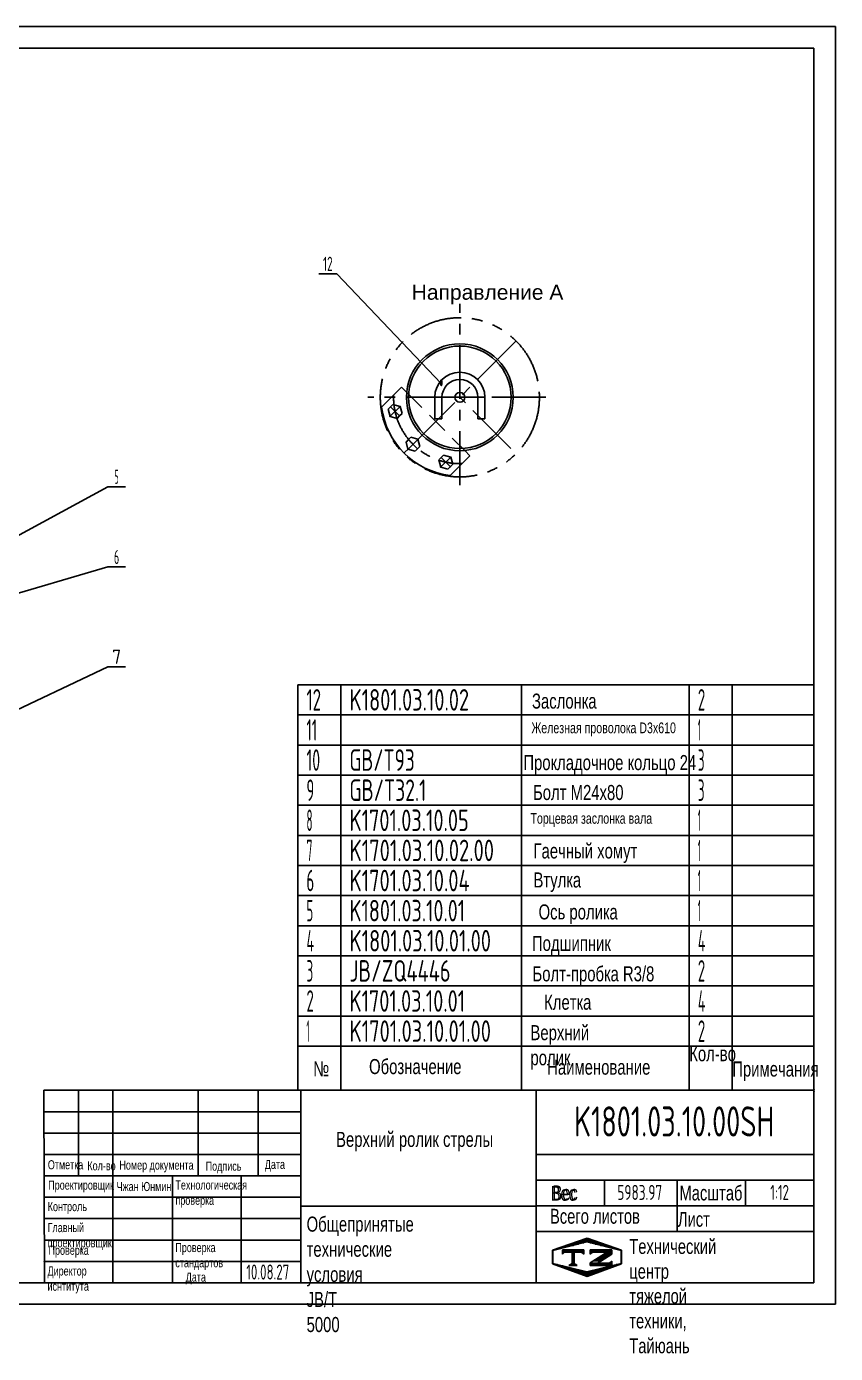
# Model space of a CAD drawing. Header units: millimetres. Extents: x -18 to 5040, y -137 to 3564.
# Drawn here: x 2783 to 5040, y -137 to 3564 of the extents above; entities that cross this region are included whole.
import ezdxf
from ezdxf.enums import TextEntityAlignment as Align

# ---------------------------------------------------------------- set-up
doc = ezdxf.new("R2010")
doc.units = ezdxf.units.MM
doc.header["$LTSCALE"] = 120
for name, pattern in [('F', [0.75, 0.5, -0.25]), ('G', [2, 1.25, -0.25, 0.25, -0.25]), ('K', [2.5, 1.25, -0.25, 0.25, -0.25, 0.25, -0.25])]:
    doc.linetypes.add(name, pattern=pattern)
for name, color, linetype in [('01', 7, 'Continuous'), ('02', 1, 'Continuous'), ('04', 2, 'F'), ('05', 4, 'G'), ('07', 6, 'K'), ('11', 3, 'Continuous'), ('THICK', 7, 'Continuous')]:
    doc.layers.add(name, color=color, linetype=linetype)
doc.styles.get("Standard").update_dxf_attribs({"font": 'isocp', "width": 0.707, "bigfont": 'intecad.shx'})

# ---------------------------------------------------------------- blocks, each defined once
blk = doc.blocks.new('*U22')
at = {"layer": '01'}
for points in [[(415, 292), (25, 292)], [(25, 292), (25, 5)], [(415, 5), (415, 292)], [(25, 5), (415, 5)]]:
    blk.add_lwpolyline(points, dxfattribs=at)
at = {"layer": '02'}
for points in [[(420, 297), (0, 297)], [(0, 297), (0, 0)], [(420, 0), (420, 297)], [(0, 0), (420, 0)]]:
    blk.add_lwpolyline(points, dxfattribs=at)
blk = doc.blocks.new('*U25')
at = {"layer": '01'}
for p, q in [((0, -84), (0, 0)), ((1440, -84), (1440, 0))]:
    blk.add_line(p, q, dxfattribs=at)
at = {"layer": '02'}
for p, q in [((0, 0), (120, 0)), ((120, -84), (120, 0)), ((120, 0), (624, 0)), ((624, -84), (624, 0)), ((624, 0), (1092, 0)), ((1092, -84), (1092, 0)), ((1092, 0), (1212, 0)), ((1212, -84), (1212, 0)), ((1212, 0), (1440, 0))]:
    blk.add_line(p, q, dxfattribs=at)
blk = doc.blocks.new('*U26')
at = {"layer": '01'}
for p, q in [((0, -84), (0, 0)), ((1440, -84), (1440, 0))]:
    blk.add_line(p, q, dxfattribs=at)
at = {"layer": '02'}
for p, q in [((0, 0), (120, 0)), ((120, -84), (120, 0)), ((120, 0), (624, 0)), ((624, -84), (624, 0)), ((624, 0), (1092, 0)), ((1092, -84), (1092, 0)), ((1092, 0), (1212, 0)), ((1212, -84), (1212, 0)), ((1212, 0), (1440, 0))]:
    blk.add_line(p, q, dxfattribs=at)
blk = doc.blocks.new('*U27')
at = {"layer": '01'}
for p, q in [((0, -84), (0, 0)), ((1440, -84), (1440, 0))]:
    blk.add_line(p, q, dxfattribs=at)
at = {"layer": '02'}
for p, q in [((0, 0), (120, 0)), ((120, -84), (120, 0)), ((120, 0), (624, 0)), ((624, -84), (624, 0)), ((624, 0), (1092, 0)), ((1092, -84), (1092, 0)), ((1092, 0), (1212, 0)), ((1212, -84), (1212, 0)), ((1212, 0), (1440, 0))]:
    blk.add_line(p, q, dxfattribs=at)
blk = doc.blocks.new('*U28')
at = {"layer": '01'}
for p, q in [((0, -84), (0, 0)), ((1440, -84), (1440, 0))]:
    blk.add_line(p, q, dxfattribs=at)
at = {"layer": '02'}
for p, q in [((0, 0), (120, 0)), ((120, -84), (120, 0)), ((120, 0), (624, 0)), ((624, -84), (624, 0)), ((624, 0), (1092, 0)), ((1092, -84), (1092, 0)), ((1092, 0), (1212, 0)), ((1212, -84), (1212, 0)), ((1212, 0), (1440, 0))]:
    blk.add_line(p, q, dxfattribs=at)
blk = doc.blocks.new('*U29')
at = {"layer": '01'}
for p, q in [((0, -84), (0, 0)), ((1440, -84), (1440, 0))]:
    blk.add_line(p, q, dxfattribs=at)
at = {"layer": '02'}
for p, q in [((0, 0), (120, 0)), ((120, -84), (120, 0)), ((120, 0), (624, 0)), ((624, -84), (624, 0)), ((624, 0), (1092, 0)), ((1092, -84), (1092, 0)), ((1092, 0), (1212, 0)), ((1212, -84), (1212, 0)), ((1212, 0), (1440, 0))]:
    blk.add_line(p, q, dxfattribs=at)
blk = doc.blocks.new('*U30')
at = {"layer": '01'}
for p, q in [((0, -84), (0, 0)), ((1440, -84), (1440, 0))]:
    blk.add_line(p, q, dxfattribs=at)
at = {"layer": '02'}
for p, q in [((0, 0), (120, 0)), ((120, -84), (120, 0)), ((120, 0), (624, 0)), ((624, -84), (624, 0)), ((624, 0), (1092, 0)), ((1092, -84), (1092, 0)), ((1092, 0), (1212, 0)), ((1212, -84), (1212, 0)), ((1212, 0), (1440, 0))]:
    blk.add_line(p, q, dxfattribs=at)
blk = doc.blocks.new('*U31')
at = {"layer": '01'}
for p, q in [((0, -84), (0, 0)), ((1440, -84), (1440, 0))]:
    blk.add_line(p, q, dxfattribs=at)
at = {"layer": '02'}
for p, q in [((0, 0), (120, 0)), ((120, -84), (120, 0)), ((120, 0), (624, 0)), ((624, -84), (624, 0)), ((624, 0), (1092, 0)), ((1092, -84), (1092, 0)), ((1092, 0), (1212, 0)), ((1212, -84), (1212, 0)), ((1212, 0), (1440, 0))]:
    blk.add_line(p, q, dxfattribs=at)
blk = doc.blocks.new('*U32')
at = {"layer": '01'}
for p, q in [((0, -84), (0, 0)), ((1440, -84), (1440, 0))]:
    blk.add_line(p, q, dxfattribs=at)
at = {"layer": '02'}
for p, q in [((0, 0), (120, 0)), ((120, -84), (120, 0)), ((120, 0), (624, 0)), ((624, -84), (624, 0)), ((624, 0), (1092, 0)), ((1092, -84), (1092, 0)), ((1092, 0), (1212, 0)), ((1212, -84), (1212, 0)), ((1212, 0), (1440, 0))]:
    blk.add_line(p, q, dxfattribs=at)
blk = doc.blocks.new('*U33')
at = {"layer": '01'}
for p, q in [((0, -84), (0, 0)), ((1440, -84), (1440, 0))]:
    blk.add_line(p, q, dxfattribs=at)
at = {"layer": '02'}
for p, q in [((0, 0), (120, 0)), ((120, -84), (120, 0)), ((120, 0), (624, 0)), ((624, -84), (624, 0)), ((624, 0), (1092, 0)), ((1092, -84), (1092, 0)), ((1092, 0), (1212, 0)), ((1212, -84), (1212, 0)), ((1212, 0), (1440, 0))]:
    blk.add_line(p, q, dxfattribs=at)
blk = doc.blocks.new('*U34')
at = {"layer": '01'}
for p, q in [((0, -84), (0, 0)), ((1440, -84), (1440, 0))]:
    blk.add_line(p, q, dxfattribs=at)
at = {"layer": '02'}
for p, q in [((0, 0), (120, 0)), ((120, -84), (120, 0)), ((120, 0), (624, 0)), ((624, -84), (624, 0)), ((624, 0), (1092, 0)), ((1092, -84), (1092, 0)), ((1092, 0), (1212, 0)), ((1212, -84), (1212, 0)), ((1212, 0), (1440, 0))]:
    blk.add_line(p, q, dxfattribs=at)
blk = doc.blocks.new('*U35')
at = {"layer": '01'}
for p, q in [((0, -84), (0, 0)), ((1440, -84), (1440, 0))]:
    blk.add_line(p, q, dxfattribs=at)
at = {"layer": '02'}
for p, q in [((0, 0), (120, 0)), ((120, -84), (120, 0)), ((120, 0), (624, 0)), ((624, -84), (624, 0)), ((624, 0), (1092, 0)), ((1092, -84), (1092, 0)), ((1092, 0), (1212, 0)), ((1212, -84), (1212, 0)), ((1212, 0), (1440, 0))]:
    blk.add_line(p, q, dxfattribs=at)
blk = doc.blocks.new('*U36')
at = {"layer": '01'}
for p, q in [((0, -84), (0, 0)), ((0, 0), (120, 0)), ((120, 0), (624, 0)), ((624, 0), (1092, 0)), ((1092, 0), (1212, 0)), ((1212, 0), (1440, 0)), ((1440, -84), (1440, 0))]:
    blk.add_line(p, q, dxfattribs=at)
at = {"layer": '02'}
for p, q in [((120, -84), (120, 0)), ((624, -84), (624, 0)), ((1092, -84), (1092, 0)), ((1212, -84), (1212, 0))]:
    blk.add_line(p, q, dxfattribs=at)
blk = doc.blocks.new('*X40')
at = {"color": 0}
for p, q in [((127.06, 7.8), (132.06, 7.8)), ((127.06, 7.5), (132.06, 7.5)), ((127.06, 7.2), (127.32, 7.2)), ((129.23, 6.3), (131.04, 6.3)), ((129.7, 6.6), (131.51, 6.6)), ((130.16, 6.9), (131.98, 6.9)), ((130.62, 7.2), (132.06, 7.2)), ((127.84, 5.4), (129.64, 5.4)), ((128.3, 5.7), (130.1, 5.7)), ((128.77, 6), (130.57, 6))]:
    blk.add_line(p, q, dxfattribs=at)
blk = doc.blocks.new('*X41')
at = {"color": 0}
for p, q in [((127.06, 4.8), (132.06, 4.8)), ((127.06, 4.5), (132.06, 4.5)), ((131.84, 5.1), (132.06, 5.1))]:
    blk.add_line(p, q, dxfattribs=at)
blk = doc.blocks.new('*X39')
at = {"color": 0}
for p, q in [((122.34, 4.5), (123.72, 4.5)), ((122.82, 4.8), (123.24, 4.8))]:
    blk.add_line(p, q, dxfattribs=at)
blk = doc.blocks.new('*X38')
at = {"color": 0}
for p, q in [((120.53, 7.8), (125.53, 7.8)), ((120.53, 7.5), (125.53, 7.5)), ((120.53, 7.2), (120.79, 7.2)), ((125.27, 7.2), (125.53, 7.2))]:
    blk.add_line(p, q, dxfattribs=at)
blk = doc.blocks.new('*X37')
at = {"color": 0}
for p, q in [((123.24, 9.6), (125.52, 9.6)), ((124.1, 9.9), (128.52, 9.9)), ((124.97, 10.2), (127.67, 10.2)), ((125.83, 10.5), (126.82, 10.5)), ((127.02, 9.6), (129.37, 9.6)), ((118.22, 7.8), (118.32, 7.8)), ((118.22, 7.5), (118.27, 7.5)), ((118.22, 7.2), (118.27, 7.2)), ((118.22, 6.9), (118.27, 6.9)), ((118.22, 6.6), (118.27, 6.6)), ((118.22, 6.3), (118.27, 6.3)), ((118.94, 8.1), (119.52, 8.1)), ((119.8, 8.4), (120.72, 8.4)), ((120.66, 8.7), (121.92, 8.7)), ((121.52, 9), (123.12, 9)), ((122.38, 9.3), (124.32, 9.3)), ((128.22, 9.3), (130.22, 9.3)), ((129.42, 9), (131.07, 9)), ((130.62, 8.7), (131.92, 8.7)), ((131.82, 8.4), (132.77, 8.4)), ((133.02, 8.1), (133.62, 8.1)), ((134.22, 7.8), (134.32, 7.8)), ((134.27, 7.5), (134.32, 7.5)), ((134.27, 7.2), (134.32, 7.2)), ((134.27, 6.9), (134.32, 6.9)), ((134.27, 6.6), (134.32, 6.6)), ((134.27, 6.3), (134.32, 6.3)), ((118.22, 6), (118.27, 6)), ((118.22, 5.7), (118.27, 5.7)), ((118.22, 5.4), (118.27, 5.4)), ((118.22, 5.1), (118.27, 5.1)), ((118.22, 4.8), (118.27, 4.8)), ((118.79, 4.5), (119.42, 4.5)), ((119.61, 4.2), (120.62, 4.2)), ((120.43, 3.9), (121.82, 3.9)), ((121.26, 3.6), (123.02, 3.6)), ((122.08, 3.3), (124.22, 3.3)), ((128.32, 3.3), (130.51, 3.3)), ((129.52, 3.6), (131.32, 3.6)), ((130.72, 3.9), (132.14, 3.9)), ((131.92, 4.2), (132.95, 4.2)), ((133.12, 4.5), (133.76, 4.5)), ((134.27, 6), (134.32, 6)), ((134.27, 5.7), (134.32, 5.7)), ((134.27, 5.4), (134.32, 5.4)), ((134.27, 5.1), (134.32, 5.1)), ((134.27, 4.8), (134.32, 4.8)), ((122.91, 3), (125.42, 3)), ((123.73, 2.7), (128.89, 2.7)), ((124.55, 2.4), (128.07, 2.4)), ((125.38, 2.1), (127.26, 2.1)), ((126.2, 1.8), (126.45, 1.8)), ((127.12, 3), (129.7, 3))]:
    blk.add_line(p, q, dxfattribs=at)

msp = doc.modelspace()

# ---------------------------------------------------------------- linework, layer by layer
at = {"layer": '01'}
for p, q in [((3829.152, 2557.875), (3773.708, 2502.431)), ((3829.152, 2557.875), (3843.621, 2543.406)), ((3921.999, 2529.803), (3921.999, 2469.803)), ((3941.999, 2529.803), (3941.999, 2469.803)), ((4041.999, 2529.803), (4041.999, 2469.803)), ((4061.999, 2529.803), (4061.999, 2469.803)), ((3791.869, 2496.55), (3798.503, 2503.185)), ((3797.248, 2476.474), (3791.869, 2496.55)), ((3805.138, 2509.819), (3798.503, 2503.185)), ((3825.214, 2504.44), (3805.138, 2509.819)), ((3823.959, 2477.729), (3830.594, 2484.364)), ((3830.594, 2484.364), (3825.214, 2504.44)), ((3817.325, 2471.094), (3797.248, 2476.474)), ((3823.959, 2477.729), (3817.325, 2471.094)), ((3941.999, 2469.803), (3921.999, 2469.803)), ((4041.999, 2469.803), (4061.999, 2469.803)), ((3841.822, 2405.082), (3848.456, 2411.716)), ((3855.091, 2418.351), (3848.456, 2411.716)), ((3875.167, 2412.971), (3855.091, 2418.351)), ((3880.547, 2392.895), (3875.167, 2412.971)), ((3847.201, 2385.005), (3841.822, 2405.082)), ((3867.277, 2379.626), (3847.201, 2385.005)), ((3873.912, 2386.26), (3867.277, 2379.626)), ((3873.912, 2386.26), (3880.547, 2392.895)), ((4005.602, 2381.425), (4020.071, 2366.956)), ((3939.925, 2361.763), (3933.29, 2355.129)), ((3933.29, 2355.129), (3938.67, 2335.053)), ((3938.67, 2335.053), (3958.746, 2329.673)), ((3939.925, 2361.763), (3946.559, 2368.398)), ((3946.559, 2368.398), (3966.636, 2363.019)), ((3958.746, 2329.673), (3965.381, 2336.308)), ((4020.071, 2366.956), (3964.627, 2311.512)), ((3972.015, 2342.942), (3965.381, 2336.308)), ((3966.636, 2363.019), (3972.015, 2342.942)), ((3540, 720), (4980, 720)), ((3540, 720), (3540, 596.834)), ((3660, 720), (3660, 596.834)), ((4164, 720), (4164, 596.834)), ((4632, 720), (4632, 596.834)), ((4752, 720), (4752, 596.834))]:
    msp.add_line(p, q, dxfattribs=at)
for radius in [149, 143, 13.863]:
    msp.add_circle((3991.999, 2529.803), radius, dxfattribs=at)
for radius, start, end in [(70, 0, 180), (50, 0, 180), (220, 187.147097, 262.852903)]:
    msp.add_arc((3991.999, 2529.803), radius, start, end, dxfattribs=at)
for p in [(4980, 600), (4980, 594.391), (4980, 594.177)]:
    msp.add_point(p, dxfattribs=at)
at = {"layer": '02'}
for p, q in [((3648.554, 2874.35), (3598.954, 2874.35)), ((3940.074, 2568.477), (3648.554, 2874.35)), ((2198.472, 1839.434), (3009.566, 2280.392)), ((3009.566, 2280.392), (3059.166, 2280.392)), ((2418.237, 1882.461), (3009.566, 2056.835)), ((3009.566, 2056.835), (3059.166, 2056.835)), ((2533.784, 1551.829), (3009.566, 1778.29)), ((3009.566, 1778.29), (3059.166, 1778.29))]:
    msp.add_line(p, q, dxfattribs=at)
at = {"layer": '04', "color": 2, "linetype": 'F'}
msp.add_line((3843.621, 2543.406), (4005.602, 2381.425), dxfattribs=at)
at = {"layer": '05'}
for p, q in [((3991.999, 2285.17), (3991.999, 2790.251)), ((4147.486, 2685.29), (3836.005, 2373.809)), ((4231.614, 2529.803), (3735.523, 2529.803)), ((3911.004, 2529.803), (4076.934, 2529.803)), ((4134.595, 2387.207), (3991.999, 2529.803)), ((3795.965, 2475.191), (3826.213, 2505.438)), ((3797.187, 2504.501), (3824.911, 2476.777)), ((3845.918, 2383.722), (3876.165, 2413.97)), ((3847.14, 2413.032), (3874.864, 2385.309)), ((3937.386, 2333.769), (3967.634, 2364.017)), ((3966.697, 2334.991), (3938.973, 2362.715))]:
    msp.add_line(p, q, dxfattribs=at)
at = {"layer": '05', "color": 4, "linetype": 'G'}
msp.add_arc((3991.999, 2529.803), 185, 178.136259, 271.863741, dxfattribs=at)
at = {"layer": '07', "color": 6, "linetype": 'K'}
msp.add_circle((3991.999, 2529.803), 222, dxfattribs=at)
at = {"layer": 'THICK'}
for p, q in [((2831.036, 596.834), (2832.665, 60)), ((2831.036, 596.834), (4980, 596.834)), ((2928.071, 596.575), (2928.071, 596.834)), ((2928.102, 358.241), (2928.102, 596.834)), ((3023.539, 60), (3023.539, 596.834)), ((3262.132, 358.241), (3262.132, 596.834)), ((3429.147, 358.241), (3429.147, 596.834)), ((3548.443, 60), (3548.443, 596.834)), ((4204.573, 60), (4204.573, 596.834)), ((4980, 60), (4980, 596.834)), ((2832.665, 417.889), (3548.443, 417.889)), ((4204.573, 417.889), (4980, 417.889)), ((2832.665, 358.241), (3548.443, 358.241)), ((3190.554, 60), (3190.554, 358.241)), ((3381.428, 60), (3381.428, 358.241)), ((4204.573, 346.311), (4980, 346.311)), ((4395.448, 274.734), (4395.448, 346.311)), ((4598.251, 203.156), (4598.251, 346.311)), ((4789.126, 274.734), (4789.126, 346.311)), ((3548.443, 273.699), (4204.573, 273.699)), ((4204.573, 274.734), (4980, 274.734)), ((4204.573, 203.156), (4980, 203.156)), ((2832.665, 60), (4980, 60))]:
    msp.add_line(p, q, dxfattribs=at)
at = {"layer": 'THICK', "color": 3}
for p, q in [((2832.665, 537.186), (3548.443, 537.186)), ((2832.665, 477.537), (3548.443, 477.537)), ((2832.665, 298.593), (3548.443, 298.593)), ((2832.665, 238.945), (3548.443, 238.945)), ((2832.665, 179.296), (3548.443, 179.296)), ((4250.527, 150.738), (4347.217, 184.415)), ((4250.527, 113.234), (4250.527, 150.738)), ((4251.155, 149.979), (4346.592, 173.839)), ((4251.155, 114.191), (4251.155, 149.979)), ((4278.104, 139.92), (4278.104, 151.85)), ((4278.104, 151.85), (4337.752, 151.85)), ((4337.752, 151.85), (4337.752, 139.92)), ((4346.592, 173.839), (4442.029, 149.979)), ((4347.217, 184.415), (4442.652, 150.738)), ((4356.017, 151.85), (4356.017, 139.92)), ((4356.017, 151.85), (4415.665, 151.85)), ((4415.665, 151.85), (4415.665, 139.92)), ((4442.029, 149.979), (4442.029, 114.191)), ((4442.652, 150.738), (4442.652, 113.234)), ((2832.665, 119.648), (3548.443, 119.648)), ((4347.217, 78.026), (4250.527, 113.234)), ((4346.592, 90.331), (4251.155, 114.191)), ((4284.069, 145.885), (4278.104, 139.92)), ((4331.787, 145.885), (4284.069, 145.885)), ((4307.927, 115.949), (4296.371, 108.677)), ((4305.318, 145.942), (4305.318, 113.222)), ((4307.927, 145.942), (4307.927, 113.222)), ((4307.927, 115.949), (4319.484, 108.677)), ((4310.91, 145.942), (4310.91, 113.222)), ((4337.752, 139.92), (4331.787, 145.885)), ((4442.029, 114.191), (4346.592, 90.331)), ((4442.652, 113.234), (4347.217, 78.026)), ((4356.017, 139.92), (4361.982, 145.885)), ((4402.989, 145.885), (4356.017, 115.494)), ((4356.017, 115.494), (4356.017, 108.677)), ((4361.982, 145.885), (4402.989, 145.885)), ((4385.105, 120.477), (4375.988, 114.642)), ((4409.699, 114.642), (4375.988, 114.642)), ((4415.664, 140.034), (4385.105, 120.477)), ((4415.664, 120.607), (4409.699, 114.642)), ((4415.664, 108.677), (4415.664, 120.607)), ((4296.371, 108.677), (4307.927, 108.677)), ((4319.484, 108.677), (4307.927, 108.677)), ((4356.017, 108.677), (4415.664, 108.677))]:
    msp.add_line(p, q, dxfattribs=at)
for p in [(2832.665, 119.648), (2832.665, 60)]:
    msp.add_point(p, dxfattribs=at)

# ---------------------------------------------------------------- block references
at = {"layer": '05', "xscale": 12, "yscale": 12, "zscale": 12}
msp.add_blockref('*U22', (0, 0), dxfattribs=at)
at = {"layer": '05'}
for name, p in [('*U36', (3540, 1728)), ('*U35', (3540, 1644)), ('*U34', (3540, 1560)), ('*U33', (3540, 1476)), ('*U32', (3540, 1392)), ('*U31', (3540, 1308)), ('*U30', (3540, 1224)), ('*U29', (3540, 1140)), ('*U28', (3540, 1056)), ('*U27', (3540, 972)), ('*U26', (3540, 888)), ('*U25', (3540, 804))]:
    msp.add_blockref(name, p, dxfattribs=at)
at = {"layer": 'THICK', "color": 3, "xscale": 11.9296411905685, "yscale": 11.9296411905683, "zscale": 11.92964119056823}
for name in ['*X37', '*X38', '*X40', '*X39', '*X41']:
    msp.add_blockref(name, (2840.21, 57.085), dxfattribs=at)

# ---------------------------------------------------------------- texts
at = {"layer": '01', "attachment_point": 1}
for s, insert, char_height in [('{\\fArial|b0|i0|c204|p34;Отметка}', (2842.406, 401.996), 25.43701), ('{\\fArial|b0|i0|c204|p34;Кол-во}', (2952.719, 399.07), 25.43701), ('{\\fArial|b0|i0|c204|p34;Номер документа}', (3042.073, 401.027), 25.43701), ('{\\fArial|b0|i0|c204|p34;Подпись}', (3282.68, 398.094), 25.43701), ('{\\fArial|b0|i0|c204|p34;Дата}', (3447.66, 402.971), 25.43701), ('{\\fArial|b0|i0|c204|p34;Проектировщик}', (2843.526, 345.177), 25.43701), ('{\\fArial|b0|i0|c204|p34;\\C3;Чжан Юнмин}', (3034.268, 341.269), 25.43701), ('{\\fArial|b0|i0|c204|p34;Технологическая\\Pпроверка}', (3198.369, 345.368), 25.43701), ('{\\fArial|b0|i0|c204|p34;Вес}', (4250.396, 331.498), 41.54712), ('{\\fArial|b0|i0|c204|p34;Контроль}', (2842.065, 285.261), 25.43701), ('{\\fArial|b0|i0|c204|p34;Главный\\Pпроектировщик}', (2841.839, 226.713), 25.43701), ('{\\fArial|b0|i0|c204|p34;Проверка}', (2844.325, 163.45), 25.43701), ('{\\fArial|b0|i0|c204|p34;Проверка\\Pстандартов}', (3198.125, 171.008), 25.43701), ('{\\fArial|b0|i0|c204|p34;Директор\\Pиснтитута}', (2841.448, 105.656), 25.43701), ('{\\fArial|b0|i0|c204|p34;Дата}', (3227.026, 88.654), 25.43701)]:
    msp.add_mtext(s, dxfattribs=dict(at, insert=insert, char_height=char_height))
at = {"layer": '01', "insert": (4464.81, 182.071), "char_height": 41.54712, "width": 1.95243, "attachment_point": 1}
msp.add_mtext('{\\fArial|b0|i0|c204|p34;Технический центр\\Pтяжелой техники, Тайюань}', dxfattribs=at)
at = {"layer": '02', "width": 0.605172}
msp.add_text('●', height=16, dxfattribs=at).set_placement((3935.274, 2560.477), (3944.874, 2560.477), align=Align.FIT)
at = {"layer": '05', "char_height": 42, "attachment_point": 1}
for s, insert, width in [('{\\fArial|b0|i0|c204|p34;\\W1;\\C3;Направление А}', (3857.572, 2843.966), 443.96643), ('{\\fArial|b0|i0|c204|p34;\\C3;Ось ролика}', (4211.604, 1115.461), 263.37481), ('{\\fArial|b0|i0|c204|p34;\\C3;Подшипник}', (4193.196, 1027.745), 1.41598), ('{\\fArial|b0|i0|c204|p34;\\C3;Верхний ролик}', (4188.948, 778.746), 1.416), ('{\\fArial|b0|i0|c204|p34;\\C0;Общепринятые технические\\Pусловия \\fArial|b0|i0|c0|p34;JB/T 5000}', (3564.352, 244.644), 2.49515)]:
    msp.add_mtext(s, dxfattribs=dict(at, insert=insert, width=width))
at = {"layer": '05', "attachment_point": 1}
for s, insert, char_height in [('{\\fArial|b0|i0|c204|p34;\\C3;Заслонка}', (4193.213, 1703.496), 42), ('{\\fArial|b0|i0|c204|p34;\\C3;Железная проволока \\fArial|b0|i0|c0|p34;D3x610}', (4191.797, 1622.854), 30), ('{\\fArial|b0|i0|c204|p34;\\C3;Прокладочное кольцо 24}', (4169.125, 1532.049), 42), ('{\\fArial|b0|i0|c204|p34;\\C3;Болт М24х80}', (4196.029, 1448.578), 42), ('{\\fArial|b0|i0|c204|p34;\\C3;Торцевая заслонка вала}', (4188.966, 1370.427), 30), ('{\\fArial|b0|i0|c204|p34;\\C3;Гаечный хомут}', (4197.462, 1285.541), 42), ('{\\fArial|b0|i0|c204|p34;\\C3;Втулка}', (4197.444, 1204.591), 42), ('{\\fArial|b0|i0|c204|p34;\\C3;Болт-пробка \\fArial|b0|i0|c0|p34;R3/8}', (4194.612, 942.859), 42), ('{\\fArial|b0|i0|c204|p34;\\C3;Клетка}', (4227.18, 863.632), 42), ('{\\fArial|b0|i0|c204|p34;\\C0;Кол-во}', (4632, 720), 42), ('{\\fArial|b0|i0|c204|p34;\\C0;№}', (3583.065, 677.751), 42), ('{\\fArial|b0|i0|c204|p34;\\C0;Обозначение}', (3738.655, 684.096), 42), ('{\\fArial|b0|i0|c204|p34;\\C0;Наименование}', (4235.591, 682.509), 42), ('{\\fArial|b0|i0|c204|p34;\\C0;Примечания}', (4752, 677.284), 42), ('{\\fArial|b0|i0|c204|p34;\\C3;Верхний ролик стрелы}', (3646.571, 481.052), 42), ('{\\fArial|b0|i0|c204|p34;\\C0;Масштаб}', (4604.811, 331.302), 41.56375), ('{\\fArial|b0|i0|c204|p34;\\C250;Вес}', (4245.384, 330.279), 41.56375), ('{\\fArial|b0|i0|c204|p34;\\C0;Всего листов}', (4243.532, 266.332), 41.56375), ('{\\fArial|b0|i0|c204|p34;\\C0;Лист}', (4600.396, 257.891), 41.56375)]:
    msp.add_mtext(s, dxfattribs=dict(at, insert=insert, char_height=char_height))
at = {"layer": '11'}
for s, height, width, p, p2 in [('12', 39.598, 0.611465, (3610.316, 2882.35), (3637.193, 2882.35)), ('5', 39.598, 0.47817, (3028.766, 2288.392), (3039.965, 2288.392)), ('6', 39.598, 0.600779, (3027.233, 2064.835), (3041.498, 2064.835)), ('7', 39.598, 1.157921, (3021.756, 1786.29), (3046.975, 1786.29)), ('12', 60, 0.611465, (3564, 1656), (3604.726, 1656)), ('K1801.03.10.02', 60, 0.693769, (3684, 1656), (4017.636, 1656)), ('2', 60, 0.562593, (4656, 1656), (4676.593, 1656)), ('11', 60, 0.582235, (3564, 1572), (3593.694, 1572)), ('1', 60, 0.404, (4656, 1572), (4664.484, 1572)), ('10', 60, 0.606076, (3564, 1488), (3602.211, 1488)), ('GB/T93', 60, 0.691199, (3684, 1488), (3866.266, 1488)), ('3', 60, 0.527686, (4656, 1488), (4674.725, 1488)), ('9', 60, 0.579528, (3564, 1404), (3585.614, 1404)), ('GB/T32.1', 60, 0.693516, (3684, 1404), (3898.296, 1404)), ('3', 60, 0.527686, (4656, 1404), (4674.725, 1404)), ('8', 60, 0.514182, (3564, 1320), (3580.968, 1320)), ('K1701.03.10.05', 60, 0.693738, (3684, 1320), (4016.845, 1320)), ('1', 60, 0.404, (4656, 1320), (4664.484, 1320)), ('7', 60, 0.514182, (3564, 1236), (3580.968, 1236)), ('K1701.03.10.02.00', 60, 0.696017, (3684, 1236), (4087.236, 1236)), ('1', 60, 0.404, (4656, 1236), (4664.484, 1236)), ('6', 60, 0.600695, (3564, 1152), (3585.611, 1152)), ('K1701.03.10.04', 60, 0.693834, (3684, 1152), (4019.33, 1152)), ('1', 60, 0.404, (4656, 1152), (4664.484, 1152)), ('5', 60, 0.527686, (3564, 1068), (3582.725, 1068)), ('K1801.03.10.01', 60, 0.693325, (3684, 1068), (4006.604, 1068)), ('1', 60, 0.404, (4656, 1068), (4664.484, 1068)), ('4', 60, 0.543846, (3564, 984), (3585.21, 984)), ('K1801.03.10.01.00', 60, 0.695785, (3684, 984), (4078.752, 984)), ('4', 60, 0.543846, (4656, 984), (4677.21, 984)), ('3', 60, 0.527686, (3564, 900), (3582.725, 900)), ('JB/ZQ4446', 60, 0.691404, (3684, 900), (3966.076, 900)), ('2', 60, 0.562593, (4656, 900), (4676.593, 900)), ('2', 60, 0.562593, (3564, 816), (3584.593, 816)), ('K1701.03.10.01', 60, 0.693325, (3684, 816), (4006.604, 816)), ('4', 60, 0.543846, (4656, 816), (4677.21, 816)), ('1', 60, 0.404, (3564, 732), (3572.484, 732)), ('K1701.03.10.01.00', 60, 0.695785, (3684, 732), (4078.752, 732)), ('2', 60, 0.562593, (4656, 732), (4676.593, 732)), ('K1801.03.10.00SH', 84, 0.695901, (4310.728, 468), (4869.272, 468)), ('5983.97', 42, 0.68266, (4431.539, 291), (4556.461, 291)), ('1:12', 42, 0.651478, (4857.868, 291), (4910.132, 291)), ('10.08.27', 42, 0.642055, (3396, 69), (3516, 69))]:
    msp.add_text(s, height=height, dxfattribs=dict(at, width=width)).set_placement(p, p2, align=Align.FIT)

doc.saveas('drawing.dxf')
